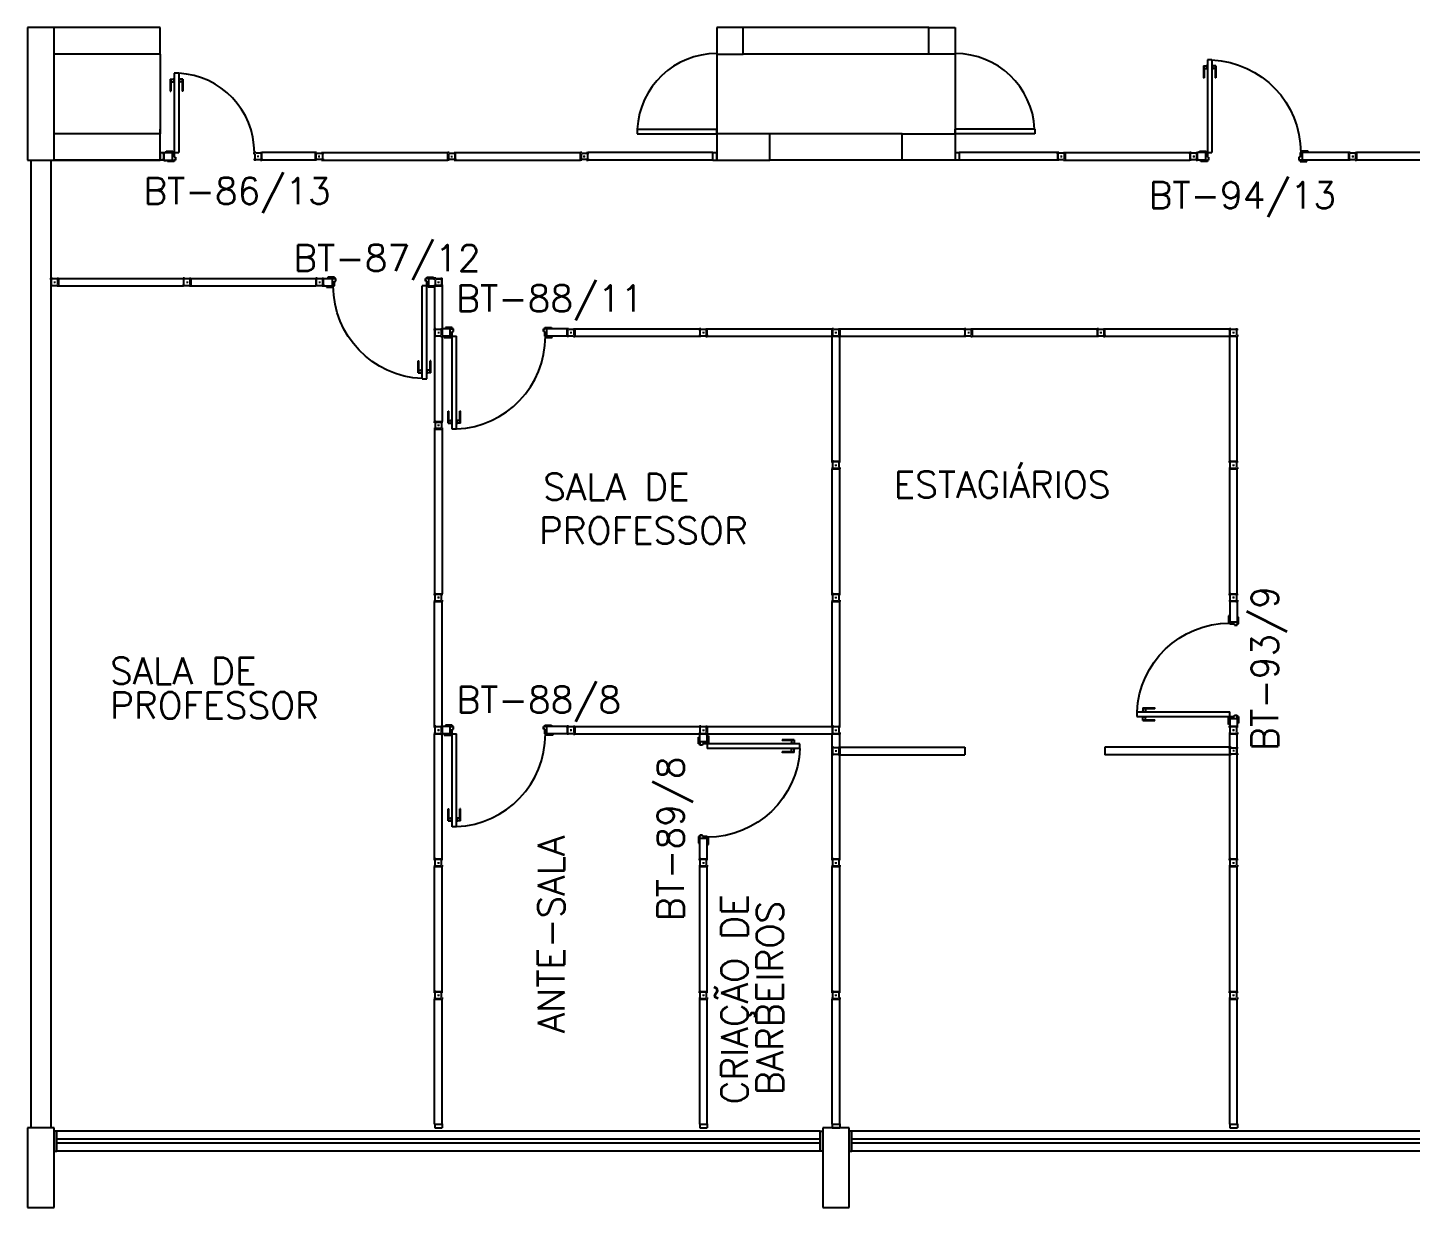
# Model space of a CAD drawing. Header units: millimetres. Extents: x 2069 to 2250, y 1124 to 1284.
# Drawn here: x 2156.21 to 2166.65, y 1190.99 to 1199.89 of the extents above; entities that cross this region are included whole.
import ezdxf

# ---------------------------------------------------------------- set-up
doc = ezdxf.new("R2010")
doc.units = ezdxf.units.MM
for name, color, linetype in [('ALV', 2, 'Continuous'), ('DIV', 2, 'Continuous'), ('DIV2', 2, 'Continuous'), ('ENDEREÇO', 2, 'Continuous'), ('JANELA', 1, 'Continuous'), ('MACANETA', 1, 'Continuous'), ('PILARES', 3, 'Continuous'), ('PORTA', 2, 'Continuous'), ('TEXTO', 2, 'Continuous')]:
    doc.layers.add(name, color=color, linetype=linetype)
doc.styles.add('UNB-100', font='simplex.shx', dxfattribs={"height": 0.2})

# ---------------------------------------------------------------- blocks, each defined once
blk = doc.blocks.new('DIV12')
for p, q in [((-0.0051, 0), (0.0051, 0)), ((0, -0.0051), (0, 0.0051)), ((0.0285, 0.0285), (1.1715, 0.0285)), ((0.0285, -0.0285), (0.0285, 0.0285)), ((1.1715, -0.0285), (1.1715, 0.0285)), ((1.1949, 0), (1.2051, 0)), ((1.2, -0.0051), (1.2, 0.0051)), ((0.0285, -0.0285), (1.1715, -0.0285))]:
    blk.add_line(p, q)
blk = doc.blocks.new('PL6')
for p, q in [((0, -0.1), (0, 0.1)), ((0, 0.1), (0.6, 0.1)), ((0.6, 0.1), (0.6, -0.1)), ((0.6, -0.1), (0, -0.1))]:
    blk.add_line(p, q)
blk = doc.blocks.new('DOOR-60')
at = {"layer": 'MACANETA', "color": 1}
for p, q in [((-0.08, -0.555), (-0.08, -0.465)), ((-0.08, -0.465), (-0.075, -0.465)), ((-0.075, -0.555), (-0.075, -0.465)), ((0.01, -0.555), (0.01, -0.465)), ((0.015, -0.465), (0.01, -0.465)), ((0.015, -0.555), (0.015, -0.465)), ((-0.08, -0.555), (-0.053, -0.555)), ((-0.075, -0.535), (-0.053, -0.535)), ((-0.053, -0.528), (-0.05, -0.528)), ((-0.053, -0.563), (-0.053, -0.528)), ((-0.053, -0.563), (-0.05, -0.563)), ((-0.012, -0.528), (-0.015, -0.528)), ((-0.012, -0.563), (-0.015, -0.563)), ((-0.012, -0.563), (-0.012, -0.528)), ((0.01, -0.535), (-0.012, -0.535)), ((0.015, -0.555), (-0.012, -0.555))]:
    blk.add_line(p, q, dxfattribs=at)
at = {"layer": 'PORTA'}
for p, q in [((-0.05, -0.6), (-0.05, 0)), ((-0.015, 0), (-0.05, 0)), ((-0.015, -0.6), (-0.015, 0)), ((-0.05, -0.6), (-0.015, -0.6))]:
    blk.add_line(p, q, dxfattribs=at)
at = {"layer": 'PORTA', "color": 1}
blk.add_arc((-0.02, 0), 0.6, 180, 267.134, dxfattribs=at)
blk = doc.blocks.new('IMTT')
for p, q in [((-0.005, 0), (0.005, 0)), ((0.029, 0.029), (0, 0.029)), ((0, -0.028), (0, 0.029)), ((0.029, -0.028), (0, -0.028))]:
    blk.add_line(p, q)
blk = doc.blocks.new('PL10')
for p, q in [((-0.1, 1), (0.1, 1)), ((-0.1, 0), (-0.1, 1)), ((0.1, 1), (0.1, 0)), ((0.1, 0), (-0.1, 0))]:
    blk.add_line(p, q)
blk = doc.blocks.new('DIV10')
for p, q in [((-0.0051, 0), (0.0051, 0)), ((0, -0.0051), (0, 0.0051)), ((0.0285, 0.0285), (0.9715, 0.0285)), ((0.0285, -0.0285), (0.0285, 0.0285)), ((0.9715, -0.0285), (0.9715, 0.0285)), ((0.9949, 0), (1.0051, 0)), ((1, -0.0051), (1, 0.0051)), ((0.0285, -0.0285), (0.9715, -0.0285))]:
    blk.add_line(p, q)
blk = doc.blocks.new('MTT')
for p, q in [((-0.029, 0.018), (-0.029, 0.029)), ((-0.019, 0.029), (-0.029, 0.029)), ((-0.024, 0.018), (-0.029, 0.018)), ((-0.024, 0.018), (-0.024, -0.019)), ((-0.019, 0.024), (-0.019, 0.029)), ((-0.019, 0.024), (0.018, 0.024)), ((-0.005, 0), (0.005, 0)), ((0, -0.005), (0, 0.005)), ((0.018, 0.024), (0.018, 0.029)), ((0.018, 0.029), (0.029, 0.029)), ((0.024, 0.018), (0.029, 0.018)), ((0.024, 0.018), (0.024, -0.019)), ((0.029, 0.018), (0.029, 0.029)), ((-0.029, -0.019), (-0.024, -0.019)), ((-0.029, -0.019), (-0.029, -0.029)), ((-0.019, -0.029), (-0.029, -0.029)), ((0.018, -0.024), (-0.019, -0.024)), ((-0.019, -0.024), (-0.019, -0.029)), ((0.018, -0.024), (0.018, -0.029)), ((0.018, -0.029), (0.029, -0.029)), ((0.029, -0.019), (0.024, -0.019)), ((0.029, -0.019), (0.029, -0.029))]:
    blk.add_line(p, q)
blk = doc.blocks.new('DIV13')
for p, q in [((-0.029, 1.272), (-0.029, 0.028)), ((-0.029, 1.272), (0.028, 1.272)), ((-0.005, 1.3), (0.005, 1.3)), ((0, 1.305), (0, 1.295)), ((0.028, 1.272), (0.028, 0.028)), ((-0.029, 0.028), (0.028, 0.028)), ((-0.005, 0), (0.005, 0)), ((0.005, 0), (-0.005, 0)), ((0.005, 0), (-0.005, 0)), ((0, 0.005), (0, -0.005)), ((0, 0.005), (0, -0.005)), ((0, 0.005), (0, -0.005))]:
    blk.add_line(p, q)
blk = doc.blocks.new('PL4')
for p, q in [((0, 0.4), (0.2, 0.4)), ((0, 0), (0, 0.4)), ((0.2, 0.4), (0.2, 0)), ((0.2, 0), (0, 0))]:
    blk.add_line(p, q)
blk = doc.blocks.new('PL')
for p, q in [((0.25, 0.25), (0.25, 0.45)), ((0.25, 0.45), (0.45, 0.45)), ((0.45, 0.45), (0.45, 0.25)), ((0.45, 0.25), (0.25, 0.25))]:
    blk.add_line(p, q)
blk = doc.blocks.new('DOOR70')
at = {"layer": 'MACANETA', "color": 1}
for p, q in [((-0.015, -0.565), (-0.01, -0.565)), ((-0.015, -0.655), (-0.015, -0.565)), ((-0.01, -0.655), (-0.01, -0.565)), ((0.08, -0.565), (0.075, -0.565)), ((0.075, -0.655), (0.075, -0.565)), ((0.08, -0.655), (0.08, -0.565)), ((-0.015, -0.655), (0.012, -0.655)), ((-0.01, -0.635), (0.012, -0.635)), ((0.012, -0.663), (0.012, -0.628)), ((0.012, -0.628), (0.015, -0.628)), ((0.012, -0.663), (0.015, -0.663)), ((0.053, -0.628), (0.05, -0.628)), ((0.053, -0.663), (0.05, -0.663)), ((0.053, -0.663), (0.053, -0.628)), ((0.075, -0.635), (0.053, -0.635)), ((0.08, -0.655), (0.053, -0.655))]:
    blk.add_line(p, q, dxfattribs=at)
at = {"layer": 'PORTA'}
for p, q in [((0.015, -0.7), (0.015, 0)), ((0.015, 0), (0.05, 0)), ((0.05, -0.7), (0.05, 0)), ((0.05, -0.7), (0.015, -0.7))]:
    blk.add_line(p, q, dxfattribs=at)
at = {"layer": 'PORTA', "color": 1}
blk.add_arc((0.02, 0), 0.7, 272.4563, 0, dxfattribs=at)

msp = doc.modelspace()

# ---------------------------------------------------------------- linework, layer by layer
at = {"layer": 'ALV'}
for p, q in [((2157.21361, 1199.89039), (2156.41361, 1199.89039)), ((2157.21361, 1199.69039), (2157.21361, 1199.89039)), ((2163.01325, 1199.89039), (2161.61325, 1199.89039)), ((2157.21361, 1199.69039), (2156.41361, 1199.69039)), ((2163.01325, 1199.69039), (2161.61325, 1199.69039)), ((2157.21361, 1199.09039), (2156.41361, 1199.09039)), ((2157.21361, 1198.89039), (2157.21361, 1199.09039)), ((2162.81325, 1199.09039), (2161.81325, 1199.09039)), ((2156.23825, 1198.89039), (2156.23825, 1191.59039)), ((2156.38825, 1198.89039), (2156.38825, 1191.59039)), ((2156.38825, 1198.89039), (2157.21361, 1198.89039)), ((2157.21361, 1198.89039), (2156.41361, 1198.89039)), ((2162.81325, 1198.89039), (2161.81325, 1198.89039)), ((2156.41325, 1191.56539), (2156.41325, 1191.41539)), ((2162.21325, 1191.41539), (2162.21325, 1191.56539)), ((2162.41325, 1191.56539), (2162.41325, 1191.41539))]:
    msp.add_line(p, q, dxfattribs=at)
at = {"layer": 'DIV2'}
for p, q in [((2157.23711, 1198.93739), (2157.23711, 1198.93539)), ((2157.23711, 1198.93739), (2157.24211, 1198.93739)), ((2157.23711, 1198.93539), (2157.24211, 1198.93539)), ((2157.24211, 1198.93739), (2157.24211, 1198.94939)), ((2157.24211, 1198.94939), (2157.25649, 1198.94939)), ((2157.24211, 1198.90239), (2157.24211, 1198.93539)), ((2157.24411, 1198.94739), (2157.30411, 1198.94739)), ((2157.24411, 1198.89039), (2157.24411, 1198.94739)), ((2157.25649, 1198.94939), (2157.25649, 1198.94739)), ((2157.25911, 1198.95739), (2157.30911, 1198.95739)), ((2157.25911, 1198.94739), (2157.25911, 1198.95739)), ((2157.30411, 1198.94739), (2157.30911, 1198.94739)), ((2157.30411, 1198.94739), (2157.30411, 1198.89039)), ((2157.30911, 1198.95739), (2157.30911, 1198.94739)), ((2157.30911, 1198.94739), (2157.31911, 1198.94739)), ((2157.31911, 1198.94739), (2157.31911, 1198.91239)), ((2158.38475, 1198.94739), (2157.98111, 1198.94739)), ((2157.98111, 1198.89039), (2157.98111, 1198.94739)), ((2158.38475, 1198.89039), (2158.38475, 1198.94739)), ((2163.24175, 1198.94739), (2163.24175, 1198.89039)), ((2163.98475, 1198.94739), (2163.24175, 1198.94739)), ((2163.24175, 1198.94739), (2163.24175, 1198.89039)), ((2163.98475, 1198.94739), (2163.24175, 1198.94739)), ((2163.98475, 1198.94739), (2163.98475, 1198.89039)), ((2163.98475, 1198.94739), (2163.98475, 1198.89039)), ((2165.10075, 1198.94739), (2165.04175, 1198.94739)), ((2165.04175, 1198.89039), (2165.04175, 1198.94739)), ((2165.05575, 1198.94739), (2165.05575, 1198.95739)), ((2165.05575, 1198.95739), (2165.10575, 1198.95739)), ((2165.10075, 1198.94739), (2165.10075, 1198.89039)), ((2165.10075, 1198.94739), (2165.10575, 1198.94739)), ((2165.10575, 1198.95739), (2165.10575, 1198.94739)), ((2165.10575, 1198.94739), (2165.11575, 1198.94739)), ((2165.11575, 1198.94739), (2165.11575, 1198.91239)), ((2165.82575, 1198.94739), (2165.81575, 1198.94739)), ((2165.81575, 1198.94739), (2165.81575, 1198.91239)), ((2165.87575, 1198.95739), (2165.82575, 1198.95739)), ((2165.82575, 1198.95739), (2165.82575, 1198.94739)), ((2165.83075, 1198.94739), (2165.82575, 1198.94739)), ((2166.18475, 1198.94739), (2165.83075, 1198.94739)), ((2165.83075, 1198.94739), (2165.83075, 1198.89039)), ((2165.87575, 1198.94739), (2165.87575, 1198.95739)), ((2166.18475, 1198.89039), (2166.18475, 1198.94739)), ((2157.20851, 1198.91889), (2157.21871, 1198.91889)), ((2157.21361, 1198.91379), (2157.21361, 1198.92399)), ((2157.23711, 1198.90239), (2157.23711, 1198.90039)), ((2157.23711, 1198.90239), (2157.24211, 1198.90239)), ((2157.23711, 1198.90039), (2157.24211, 1198.90039)), ((2157.24211, 1198.88839), (2157.24211, 1198.90039)), ((2157.24211, 1198.88839), (2157.25649, 1198.88839)), ((2157.24411, 1198.89039), (2157.30411, 1198.89039)), ((2157.25649, 1198.89039), (2157.25649, 1198.88839)), ((2157.26911, 1198.88039), (2157.26911, 1198.89039)), ((2157.31911, 1198.88039), (2157.26911, 1198.88039)), ((2157.30411, 1198.89039), (2157.31911, 1198.89039)), ((2157.31911, 1198.91239), (2157.32911, 1198.91239)), ((2157.31911, 1198.89039), (2157.31911, 1198.88039)), ((2157.32911, 1198.89039), (2157.31911, 1198.89039)), ((2157.32911, 1198.91239), (2157.32911, 1198.89039)), ((2157.95771, 1198.91889), (2157.94751, 1198.91889)), ((2157.95261, 1198.91379), (2157.95261, 1198.92399)), ((2158.38475, 1198.89039), (2157.98111, 1198.89039)), ((2158.41835, 1198.91889), (2158.40815, 1198.91889)), ((2158.41835, 1198.91889), (2158.40815, 1198.91889)), ((2158.41325, 1198.91379), (2158.41325, 1198.92399)), ((2158.41325, 1198.91379), (2158.41325, 1198.92399)), ((2159.28475, 1198.89039), (2159.34175, 1198.89039)), ((2160.41835, 1198.91889), (2160.40815, 1198.91889)), ((2160.41325, 1198.92399), (2160.41325, 1198.91379)), ((2163.21835, 1198.91889), (2163.20815, 1198.91889)), ((2163.21835, 1198.91889), (2163.20815, 1198.91889)), ((2163.20815, 1198.91889), (2163.21835, 1198.91889)), ((2163.21325, 1198.92399), (2163.21325, 1198.91379)), ((2163.21325, 1198.92399), (2163.21325, 1198.91379)), ((2163.21325, 1198.92399), (2163.21325, 1198.91379)), ((2163.98475, 1198.89039), (2163.24175, 1198.89039)), ((2163.98475, 1198.89039), (2163.24175, 1198.89039)), ((2164.01835, 1198.91889), (2164.00815, 1198.91889)), ((2164.01835, 1198.91889), (2164.00815, 1198.91889)), ((2164.00815, 1198.91889), (2164.01835, 1198.91889)), ((2164.01325, 1198.92399), (2164.01325, 1198.91379)), ((2164.01325, 1198.92399), (2164.01325, 1198.91379)), ((2165.01835, 1198.91889), (2165.00815, 1198.91889)), ((2165.01325, 1198.91379), (2165.01325, 1198.92399)), ((2165.10075, 1198.89039), (2165.04175, 1198.89039)), ((2165.06575, 1198.88039), (2165.06575, 1198.89039)), ((2165.11575, 1198.88039), (2165.06575, 1198.88039)), ((2165.10075, 1198.89039), (2165.11575, 1198.89039)), ((2165.11575, 1198.91239), (2165.12575, 1198.91239)), ((2165.12575, 1198.89039), (2165.11575, 1198.89039)), ((2165.11575, 1198.89039), (2165.11575, 1198.88039)), ((2165.12575, 1198.91239), (2165.12575, 1198.89039)), ((2165.81575, 1198.91239), (2165.80575, 1198.91239)), ((2165.80575, 1198.91239), (2165.80575, 1198.89039)), ((2165.80575, 1198.89039), (2165.81575, 1198.89039)), ((2165.81575, 1198.89039), (2165.81575, 1198.88039)), ((2165.83075, 1198.89039), (2165.81575, 1198.89039)), ((2165.81575, 1198.88039), (2165.86575, 1198.88039)), ((2166.18475, 1198.89039), (2165.83075, 1198.89039)), ((2165.86575, 1198.88039), (2165.86575, 1198.89039)), ((2166.21835, 1198.91889), (2166.20815, 1198.91889)), ((2166.21325, 1198.91379), (2166.21325, 1198.92399)), ((2158.44525, 1197.99889), (2158.51475, 1197.99889)), ((2158.44525, 1197.94189), (2158.44525, 1197.99889)), ((2158.47975, 1198.00889), (2158.47975, 1197.99889)), ((2158.52975, 1198.00889), (2158.47975, 1198.00889)), ((2158.51475, 1197.99889), (2158.52975, 1197.99889)), ((2158.51475, 1197.94189), (2158.51475, 1197.99889)), ((2158.52975, 1197.99889), (2158.52975, 1198.00889)), ((2158.53975, 1197.99889), (2158.52975, 1197.99889)), ((2158.53975, 1197.97689), (2158.53975, 1197.99889)), ((2159.21475, 1197.99889), (2159.22475, 1197.99889)), ((2159.21475, 1197.97689), (2159.21475, 1197.99889)), ((2159.22475, 1198.00889), (2159.27475, 1198.00889)), ((2159.22475, 1197.99889), (2159.22475, 1198.00889)), ((2159.23975, 1197.99889), (2159.22475, 1197.99889)), ((2159.23975, 1197.99889), (2159.28475, 1197.99889)), ((2159.23975, 1197.94189), (2159.23975, 1197.99889)), ((2159.27475, 1198.00889), (2159.27475, 1197.99889)), ((2159.29475, 1197.99889), (2159.33175, 1197.99889)), ((2159.34175, 1197.94189), (2159.34175, 1197.99889)), ((2158.44525, 1197.94189), (2158.51475, 1197.94189)), ((2158.46975, 1197.94189), (2158.46975, 1197.93189)), ((2158.46975, 1197.93189), (2158.51975, 1197.93189)), ((2158.51475, 1197.94189), (2158.51975, 1197.94189)), ((2158.51975, 1197.94189), (2158.52975, 1197.94189)), ((2158.51975, 1197.93189), (2158.51975, 1197.94189)), ((2158.52975, 1197.97689), (2158.53975, 1197.97689)), ((2158.52975, 1197.94189), (2158.52975, 1197.97689)), ((2159.22475, 1197.97689), (2159.21475, 1197.97689)), ((2159.22475, 1197.94189), (2159.22475, 1197.97689)), ((2159.23475, 1197.94189), (2159.22475, 1197.94189)), ((2159.23975, 1197.94189), (2159.23475, 1197.94189)), ((2159.23475, 1197.93189), (2159.23475, 1197.94189)), ((2159.28475, 1197.93189), (2159.23475, 1197.93189)), ((2159.23975, 1197.94189), (2159.28475, 1197.94189)), ((2159.28475, 1197.94189), (2159.34175, 1197.94189)), ((2159.28475, 1197.94189), (2159.28475, 1196.91889)), ((2159.28475, 1197.94189), (2159.34175, 1197.94189)), ((2159.28475, 1197.94189), (2159.28475, 1196.91889)), ((2159.28475, 1197.94189), (2159.28475, 1197.93189)), ((2159.30815, 1197.97039), (2159.31835, 1197.97039)), ((2159.30815, 1197.97039), (2159.31835, 1197.97039)), ((2159.30815, 1197.97039), (2159.31835, 1197.97039)), ((2159.31325, 1197.97549), (2159.31325, 1197.96529)), ((2159.31325, 1197.97549), (2159.31325, 1197.96529)), ((2159.31325, 1197.96529), (2159.31325, 1197.97549)), ((2159.34175, 1197.94189), (2159.34175, 1196.91889)), ((2159.34175, 1197.94189), (2159.34175, 1196.91889)), ((2159.40075, 1197.61889), (2159.34175, 1197.61889)), ((2159.36575, 1197.62889), (2159.36575, 1197.61889)), ((2159.41575, 1197.62889), (2159.36575, 1197.62889)), ((2159.40075, 1197.61889), (2159.41575, 1197.61889)), ((2159.40075, 1197.56189), (2159.40075, 1197.61889)), ((2159.41575, 1197.61889), (2159.41575, 1197.62889)), ((2159.42575, 1197.61889), (2159.41575, 1197.61889)), ((2159.41575, 1197.59689), (2159.42575, 1197.59689)), ((2159.41575, 1197.56189), (2159.41575, 1197.59689)), ((2159.42575, 1197.59689), (2159.42575, 1197.61889)), ((2160.10575, 1197.61889), (2160.11575, 1197.61889)), ((2160.10575, 1197.59689), (2160.10575, 1197.61889)), ((2160.11575, 1197.59689), (2160.10575, 1197.59689)), ((2160.11575, 1197.62889), (2160.16575, 1197.62889)), ((2160.11575, 1197.61889), (2160.11575, 1197.62889)), ((2160.13075, 1197.61889), (2160.11575, 1197.61889)), ((2160.11575, 1197.56189), (2160.11575, 1197.59689)), ((2160.28475, 1197.61889), (2160.13075, 1197.61889)), ((2160.13075, 1197.56189), (2160.13075, 1197.61889)), ((2160.16575, 1197.62889), (2160.16575, 1197.61889)), ((2160.28475, 1197.57189), (2160.28475, 1197.60889)), ((2159.40075, 1197.56189), (2159.34175, 1197.56189)), ((2159.40075, 1197.56189), (2159.34175, 1197.56189)), ((2159.35575, 1197.56189), (2159.35575, 1197.55189)), ((2159.35575, 1197.55189), (2159.40575, 1197.55189)), ((2159.40075, 1197.56189), (2159.41575, 1197.56189)), ((2159.40075, 1197.56189), (2159.40575, 1197.56189)), ((2159.40575, 1197.56189), (2159.41575, 1197.56189)), ((2159.40575, 1197.55189), (2159.40575, 1197.56189)), ((2160.12076, 1197.56189), (2160.11575, 1197.56189)), ((2160.12076, 1197.56189), (2160.12076, 1197.55189)), ((2160.12076, 1197.55189), (2160.17076, 1197.55189)), ((2160.28475, 1197.56189), (2160.13075, 1197.56189)), ((2160.28475, 1197.56189), (2160.13075, 1197.56189)), ((2160.16576, 1197.56189), (2160.17076, 1197.56189)), ((2160.17076, 1197.55189), (2160.17076, 1197.56189)), ((2159.28475, 1196.91889), (2159.34175, 1196.91889)), ((2159.28475, 1196.91889), (2159.34175, 1196.91889)), ((2159.30815, 1196.89039), (2159.31835, 1196.89039)), ((2159.30815, 1196.89039), (2159.31835, 1196.89039)), ((2159.31325, 1196.89549), (2159.31325, 1196.88529)), ((2159.31325, 1196.89549), (2159.31325, 1196.88529)), ((2159.30815, 1195.59039), (2159.31835, 1195.59039)), ((2159.31325, 1195.59549), (2159.31325, 1195.58529)), ((2165.31835, 1195.59039), (2165.30815, 1195.59039)), ((2165.31325, 1195.59549), (2165.31325, 1195.58529)), ((2165.34175, 1195.56189), (2165.28475, 1195.56189)), ((2165.28475, 1195.56189), (2165.28475, 1195.40789)), ((2165.34175, 1195.56189), (2165.34175, 1195.40789)), ((2165.27475, 1195.45289), (2165.27475, 1195.40289)), ((2165.28475, 1195.45289), (2165.27475, 1195.45289)), ((2165.27475, 1195.40289), (2165.28475, 1195.40289)), ((2165.28475, 1195.40789), (2165.28475, 1195.40289)), ((2165.28475, 1195.40789), (2165.34175, 1195.40789)), ((2165.28475, 1195.40289), (2165.28475, 1195.39289)), ((2165.28475, 1195.39289), (2165.31975, 1195.39289)), ((2165.31975, 1195.39289), (2165.31975, 1195.38289)), ((2165.31975, 1195.38289), (2165.34175, 1195.38289)), ((2165.35175, 1195.44289), (2165.34175, 1195.44289)), ((2165.34175, 1195.40789), (2165.34175, 1195.39289)), ((2165.34175, 1195.39289), (2165.35175, 1195.39289)), ((2165.34175, 1195.38289), (2165.34175, 1195.39289)), ((2165.35175, 1195.39289), (2165.35175, 1195.44289)), ((2165.27475, 1194.68289), (2165.28475, 1194.68289)), ((2165.27475, 1194.63289), (2165.27475, 1194.68289)), ((2165.28475, 1194.69289), (2165.31975, 1194.69289)), ((2165.28475, 1194.68289), (2165.28475, 1194.69289)), ((2165.28475, 1194.67789), (2165.28475, 1194.68289)), ((2165.28475, 1194.67789), (2165.28475, 1194.61889)), ((2165.28475, 1194.67789), (2165.34175, 1194.67789)), ((2165.31975, 1194.70289), (2165.34175, 1194.70289)), ((2165.31975, 1194.69289), (2165.31975, 1194.70289)), ((2165.34175, 1194.70289), (2165.34175, 1194.69289)), ((2165.34175, 1194.67789), (2165.34175, 1194.69289)), ((2165.34175, 1194.69289), (2165.35175, 1194.69289)), ((2165.34175, 1194.67789), (2165.34175, 1194.61889)), ((2165.35175, 1194.69289), (2165.35175, 1194.64289)), ((2159.31835, 1194.59039), (2159.30815, 1194.59039)), ((2159.31325, 1194.59549), (2159.31325, 1194.58529)), ((2159.34175, 1194.61889), (2159.34175, 1194.56189)), ((2159.40075, 1194.61889), (2159.34175, 1194.61889)), ((2159.40075, 1194.56189), (2159.34175, 1194.56189)), ((2159.35575, 1194.56189), (2159.35575, 1194.55189)), ((2159.35575, 1194.55189), (2159.40575, 1194.55189)), ((2159.36575, 1194.62889), (2159.36575, 1194.61889)), ((2159.41575, 1194.62889), (2159.36575, 1194.62889)), ((2159.40075, 1194.61889), (2159.41575, 1194.61889)), ((2159.40075, 1194.56189), (2159.40075, 1194.61889)), ((2159.40075, 1194.56189), (2159.40575, 1194.56189)), ((2159.40575, 1194.56189), (2159.41575, 1194.56189)), ((2159.40575, 1194.55189), (2159.40575, 1194.56189)), ((2159.41575, 1194.61889), (2159.41575, 1194.62889)), ((2159.42575, 1194.61889), (2159.41575, 1194.61889)), ((2159.41575, 1194.59689), (2159.42575, 1194.59689)), ((2159.41575, 1194.56189), (2159.41575, 1194.59689)), ((2159.42575, 1194.59689), (2159.42575, 1194.61889)), ((2160.10575, 1194.61889), (2160.11575, 1194.61889)), ((2160.10575, 1194.59689), (2160.10575, 1194.61889)), ((2160.11575, 1194.59689), (2160.10575, 1194.59689)), ((2160.11575, 1194.62889), (2160.16575, 1194.62889)), ((2160.11575, 1194.61889), (2160.11575, 1194.62889)), ((2160.13075, 1194.61889), (2160.11575, 1194.61889)), ((2160.11575, 1194.56189), (2160.11575, 1194.59689)), ((2160.12575, 1194.56189), (2160.11575, 1194.56189)), ((2160.13075, 1194.56189), (2160.12575, 1194.56189)), ((2160.12575, 1194.55189), (2160.12575, 1194.56189)), ((2160.17575, 1194.55189), (2160.12575, 1194.55189)), ((2160.28475, 1194.61889), (2160.13075, 1194.61889)), ((2160.13075, 1194.56189), (2160.13075, 1194.61889)), ((2160.28475, 1194.56189), (2160.13075, 1194.56189)), ((2160.16575, 1194.62889), (2160.16575, 1194.61889)), ((2160.17575, 1194.56189), (2160.17575, 1194.55189)), ((2160.28475, 1194.61889), (2160.28475, 1194.56189)), ((2160.31835, 1194.59039), (2160.30815, 1194.59039)), ((2160.31325, 1194.59549), (2160.31325, 1194.58529)), ((2161.28475, 1194.50289), (2161.28475, 1194.56189)), ((2161.28475, 1194.56189), (2161.34175, 1194.56189)), ((2161.30815, 1194.59039), (2161.31835, 1194.59039)), ((2161.31325, 1194.58529), (2161.31325, 1194.59549)), ((2161.34175, 1194.50289), (2161.34175, 1194.56189)), ((2161.34175, 1194.54789), (2161.35175, 1194.54789)), ((2161.35175, 1194.54789), (2161.35175, 1194.49789)), ((2165.28475, 1194.63289), (2165.27475, 1194.63289)), ((2165.34175, 1194.61889), (2165.28475, 1194.61889)), ((2165.31835, 1194.59039), (2165.30815, 1194.59039)), ((2165.31325, 1194.59549), (2165.31325, 1194.58529)), ((2165.35175, 1194.64289), (2165.34175, 1194.64289)), ((2161.27475, 1194.53789), (2161.28475, 1194.53789)), ((2161.27475, 1194.48789), (2161.27475, 1194.53789)), ((2161.28475, 1194.48789), (2161.27475, 1194.48789)), ((2161.28475, 1194.50289), (2161.28475, 1194.48789)), ((2161.34175, 1194.50289), (2161.28475, 1194.50289)), ((2161.28475, 1194.47789), (2161.28475, 1194.48789)), ((2161.30675, 1194.47789), (2161.28475, 1194.47789)), ((2161.30675, 1194.48789), (2161.30675, 1194.47789)), ((2161.34175, 1194.48789), (2161.30675, 1194.48789)), ((2161.34175, 1194.50289), (2161.34175, 1194.49789)), ((2161.34175, 1194.49789), (2161.34175, 1194.48789)), ((2161.35175, 1194.49789), (2161.34175, 1194.49789)), ((2162.34175, 1194.46189), (2162.34175, 1194.40489)), ((2162.34175, 1194.46189), (2163.28475, 1194.46189)), ((2163.28475, 1194.46189), (2163.28475, 1194.40489)), ((2165.28475, 1194.46189), (2164.34175, 1194.46189)), ((2164.34175, 1194.46189), (2164.34175, 1194.40489)), ((2165.28475, 1194.46189), (2165.28475, 1194.40489)), ((2162.30815, 1194.43339), (2162.31835, 1194.43339)), ((2162.31325, 1194.43849), (2162.31325, 1194.42829)), ((2162.34175, 1194.40489), (2163.28475, 1194.40489)), ((2165.28475, 1194.40489), (2164.34175, 1194.40489)), ((2165.31835, 1194.43339), (2165.30815, 1194.43339)), ((2165.31325, 1194.43849), (2165.31325, 1194.42829)), ((2161.27475, 1193.78789), (2161.27475, 1193.73789)), ((2161.28475, 1193.78789), (2161.27475, 1193.78789)), ((2161.27475, 1193.73789), (2161.28475, 1193.73789)), ((2161.28475, 1193.79789), (2161.28475, 1193.78789)), ((2161.30675, 1193.79789), (2161.28475, 1193.79789)), ((2161.28475, 1193.77289), (2161.28475, 1193.78789)), ((2161.28475, 1193.61889), (2161.28475, 1193.77289)), ((2161.34175, 1193.77289), (2161.28475, 1193.77289)), ((2161.30675, 1193.78789), (2161.30675, 1193.79789)), ((2161.34175, 1193.78789), (2161.30675, 1193.78789)), ((2161.34175, 1193.77789), (2161.34175, 1193.78789)), ((2161.34175, 1193.77289), (2161.34175, 1193.77789)), ((2161.35175, 1193.77789), (2161.34175, 1193.77789)), ((2161.34175, 1193.61889), (2161.34175, 1193.77289)), ((2161.34175, 1193.72789), (2161.35175, 1193.72789)), ((2161.35175, 1193.72789), (2161.35175, 1193.77789)), ((2161.28475, 1193.61889), (2161.34175, 1193.61889)), ((2161.30815, 1193.59039), (2161.31835, 1193.59039)), ((2161.31325, 1193.58529), (2161.31325, 1193.59549))]:
    msp.add_line(p, q, dxfattribs=at)
at = {"layer": 'JANELA', "color": 3}
for p, q in [((2156.43325, 1191.56539), (2156.41325, 1191.56539)), ((2156.43325, 1191.41539), (2156.43325, 1191.56539)), ((2162.19325, 1191.56539), (2162.21325, 1191.56539)), ((2162.19325, 1191.41539), (2162.19325, 1191.56539)), ((2162.43325, 1191.56539), (2162.41325, 1191.56539)), ((2162.43325, 1191.41539), (2162.43325, 1191.56539)), ((2156.41325, 1191.41539), (2156.43325, 1191.41539)), ((2162.21325, 1191.41539), (2162.19325, 1191.41539)), ((2162.41325, 1191.41539), (2162.43325, 1191.41539))]:
    msp.add_line(p, q, dxfattribs=at)
at = {"layer": 'JANELA'}
for p, q in [((2162.19325, 1191.56539), (2156.43325, 1191.56539)), ((2168.19325, 1191.56539), (2162.43325, 1191.56539)), ((2162.19325, 1191.50539), (2156.43325, 1191.50539)), ((2162.19325, 1191.47539), (2156.43325, 1191.47539)), ((2162.19325, 1191.41539), (2156.43325, 1191.41539)), ((2168.19325, 1191.50539), (2162.43325, 1191.50539)), ((2168.19325, 1191.47539), (2162.43325, 1191.47539)), ((2168.19325, 1191.41539), (2162.43325, 1191.41539))]:
    msp.add_line(p, q, dxfattribs=at)
at = {"layer": 'PORTA', "color": 2}
for p, q in [((2157.21325, 1199.69039), (2157.21325, 1199.09039)), ((2157.21361, 1199.69039), (2157.21361, 1199.09039)), ((2161.41325, 1199.69039), (2161.41325, 1199.09039)), ((2163.21325, 1199.69039), (2163.21325, 1199.09039)), ((2163.21325, 1199.69039), (2163.21325, 1199.09039))]:
    msp.add_line(p, q, dxfattribs=at)
at = {"layer": 'PORTA'}
for p, q in [((2157.21325, 1199.09039), (2157.21325, 1199.12539)), ((2157.21325, 1199.09039), (2157.21325, 1199.12539)), ((2157.21361, 1199.09039), (2157.21361, 1199.12539)), ((2160.81325, 1199.12539), (2160.81325, 1199.09039)), ((2160.81325, 1199.12539), (2160.81325, 1199.09039)), ((2160.81325, 1199.12539), (2160.81325, 1199.09039)), ((2160.81325, 1199.12539), (2161.41325, 1199.12539)), ((2160.81325, 1199.09039), (2161.41325, 1199.09039)), ((2161.41325, 1199.09039), (2161.41325, 1199.12539)), ((2161.41325, 1199.09039), (2161.41325, 1199.12539)), ((2161.41325, 1199.09039), (2161.41325, 1199.12539)), ((2163.21325, 1199.09039), (2163.21325, 1199.12539)), ((2163.21325, 1199.09039), (2163.21325, 1199.12539)), ((2163.81326, 1199.12539), (2163.21325, 1199.12539)), ((2163.81326, 1199.12539), (2163.21325, 1199.12539)), ((2163.21325, 1199.09039), (2163.21325, 1199.12539)), ((2163.81326, 1199.09039), (2163.21325, 1199.09039)), ((2163.81326, 1199.09039), (2163.21325, 1199.09039)), ((2163.81326, 1199.12539), (2163.81326, 1199.09039)), ((2163.81326, 1199.12539), (2163.81326, 1199.09039)), ((2163.81326, 1199.12539), (2163.81326, 1199.09039))]:
    msp.add_line(p, q, dxfattribs=at)
at = {"layer": 'PORTA', "color": 1}
for centre, start, end in [((2161.41325, 1199.09539), 90, 177.134009), ((2163.21325, 1199.09539), 2.865991, 90), ((2163.21325, 1199.09539), 2.865991, 90)]:
    msp.add_arc(centre, 0.60001, start, end, dxfattribs=at)

# ---------------------------------------------------------------- block references
at = {"layer": 'DIV', "xscale": -1}
for p, rotation in [((2165.10075, 1198.94739), 179.9999999948553), ((2159.23975, 1197.94189), 359.9999999948553), ((2165.28475, 1194.67789), 269.9999999948553), ((2161.34175, 1194.50289), 89.99999999485532)]:
    msp.add_blockref('DOOR70', p, dxfattribs=dict(at, rotation=rotation))
at = {"layer": 'DIV', "rotation": 180}
msp.add_blockref('DOOR-60', (2157.30411, 1198.94739), dxfattribs=at)
at = {"layer": 'DIV'}
for p in [(2159.40075, 1197.56189), (2159.40075, 1194.56189)]:
    msp.add_blockref('DOOR70', p, dxfattribs=at)
at = {"layer": 'DIV2', "xscale": -1}
for name, p, rotation in [('IMTT', (2157.21361, 1198.91889), 180), ('IMTT', (2163.21325, 1198.91889), 180), ('MTT', (2164.01325, 1198.91889), 180), ('DIV10', (2164.01325, 1198.91889), 180), ('MTT', (2165.01325, 1198.91889), 180), ('MTT', (2166.21325, 1198.91889), 180), ('MTT', (2156.41675, 1197.97039), 180), ('DIV10', (2156.41675, 1197.97039), 180), ('MTT', (2157.41675, 1197.97039), 180), ('DIV10', (2157.41675, 1197.97039), 180), ('MTT', (2158.41675, 1197.97039), 180), ('MTT', (2159.31325, 1197.59039), 180), ('MTT', (2160.31325, 1197.59039), 180), ('DIV10', (2160.31325, 1197.59039), 180), ('MTT', (2161.31325, 1197.59039), 180), ('MTT', (2162.31325, 1197.59039), 180), ('DIV10', (2162.31325, 1196.59039), 270), ('DIV10', (2162.31325, 1197.59039), 180), ('MTT', (2163.31325, 1197.59039), 180), ('DIV10', (2163.31325, 1197.59039), 180), ('MTT', (2164.31325, 1197.59039), 180), ('MTT', (2165.31325, 1197.59039), 180), ('DIV10', (2165.31325, 1196.59039), 270), ('MTT', (2162.31325, 1196.59039), 180), ('DIV10', (2162.31325, 1195.59039), 270), ('MTT', (2165.31325, 1196.59039), 180), ('DIV10', (2165.31325, 1195.59039), 270), ('MTT', (2159.31325, 1195.59039), 180), ('DIV10', (2159.31325, 1194.59039), 270), ('MTT', (2162.31325, 1195.59039), 180), ('DIV10', (2162.31325, 1194.59039), 270), ('MTT', (2165.31325, 1195.59039), 180), ('MTT', (2159.31325, 1194.59039), 180), ('DIV10', (2159.31325, 1193.59039), 270), ('MTT', (2160.31325, 1194.59039), 180), ('DIV10', (2160.31325, 1194.59039), 180), ('MTT', (2161.31325, 1194.59039), 180), ('DIV10', (2161.31325, 1194.59039), 180), ('MTT', (2162.31325, 1194.59039), 180), ('DIV10', (2162.31325, 1193.59039), 270), ('MTT', (2165.31325, 1194.59039), 180), ('DIV10', (2165.31325, 1193.59039), 270), ('MTT', (2162.31325, 1194.43339), 180), ('MTT', (2162.31325, 1194.43339), 180), ('MTT', (2159.31325, 1193.59039), 180), ('MTT', (2161.31325, 1193.59039), 180), ('MTT', (2162.31325, 1193.59039), 180), ('MTT', (2165.31325, 1193.59039), 180), ('DIV10', (2159.31325, 1192.59039), 270), ('DIV10', (2161.31325, 1192.59039), 270), ('DIV10', (2162.31325, 1192.59039), 270), ('DIV10', (2165.31325, 1192.59039), 270), ('MTT', (2159.31325, 1192.59039), 180), ('DIV10', (2159.31325, 1191.59039), 270), ('MTT', (2161.31325, 1192.59039), 180), ('DIV10', (2161.31325, 1191.59039), 270), ('MTT', (2162.31325, 1192.59039), 180), ('DIV10', (2162.31325, 1191.59039), 270), ('MTT', (2165.31325, 1192.59039), 180), ('DIV10', (2165.31325, 1191.59039), 270), ('IMTT', (2159.31325, 1191.59039), 270), ('IMTT', (2161.31325, 1191.59039), 270), ('IMTT', (2162.31325, 1191.59039), 270), ('IMTT', (2165.31325, 1191.59039), 270)]:
    msp.add_blockref(name, p, dxfattribs=dict(at, rotation=rotation))
for name, p in [('MTT', (2157.95261, 1198.91889)), ('DIV10', (2161.41325, 1198.91889)), ('IMTT', (2161.41325, 1198.91889))]:
    msp.add_blockref(name, p, dxfattribs=at)
at = {"layer": 'DIV2'}
for name, p in [('MTT', (2158.41325, 1198.91889)), ('DIV10', (2158.41325, 1198.91889)), ('MTT', (2159.41325, 1198.91889)), ('DIV10', (2159.41325, 1198.91889)), ('MTT', (2160.41325, 1198.91889)), ('MTT', (2159.31325, 1197.97039)), ('MTT', (2159.31325, 1197.97039)), ('DIV10', (2161.31325, 1197.59039)), ('DIV10', (2164.31325, 1197.59039)), ('MTT', (2159.31325, 1196.89039)), ('MTT', (2159.31325, 1196.89039)), ('DIV13', (2159.31325, 1195.59033)), ('DIV13', (2159.31325, 1195.59033))]:
    msp.add_blockref(name, p, dxfattribs=at)
at = {"layer": 'DIV2', "rotation": 180}
for name, p in [('DIV12', (2167.41325, 1198.91889)), ('MTT', (2165.31325, 1194.43339)), ('MTT', (2165.31325, 1194.43339))]:
    msp.add_blockref(name, p, dxfattribs=at)
at = {"layer": 'PILARES', "xscale": -1}
for name, p, rotation in [('PL10', (2156.31325, 1199.89039), 180), ('PL', (2161.16325, 1200.14039), 180), ('PL4', (2161.41325, 1198.89039), 270), ('PL6', (2156.31325, 1191.59039), 90), ('PL6', (2162.31325, 1191.59039), 90)]:
    msp.add_blockref(name, p, dxfattribs=dict(at, rotation=rotation))
at = {"layer": 'PILARES'}
for name, p, rotation in [('PL', (2163.46325, 1200.14039), 180), ('PL4', (2163.21325, 1198.89039), 90)]:
    msp.add_blockref(name, p, dxfattribs=dict(at, rotation=rotation))

# ---------------------------------------------------------------- texts
at = {"layer": 'ENDEREÇO', "style": 'UNB-100'}
for s, p in [('BT-86/13', (2157.0862, 1198.55865)), ('BT-94/13', (2164.67189, 1198.52653)), ('BT-87/12', (2158.2169, 1198.05295)), ('BT-88/11', (2159.44667, 1197.74818)), ('BT-88/8', (2159.44869, 1194.72049))]:
    msp.add_text(s, height=0.2, dxfattribs=at).set_placement(p)
for s, p in [('BT-93/9', (2165.64928, 1194.43455)), ('BT-89/8', (2161.16536, 1193.14982))]:
    msp.add_text(s, height=0.2, rotation=90, dxfattribs=at).set_placement(p)
at = {"layer": 'TEXTO', "style": 'UNB-100'}
for s, p in [('SALA DE', (2160.10273, 1196.32591)), ('ESTAGIÁRIOS', (2162.74802, 1196.3427)), ('PROFESSOR', (2160.07074, 1195.99684)), ('SALA DE', (2156.83423, 1194.93789)), ('PROFESSOR', (2156.83423, 1194.67764))]:
    msp.add_text(s, height=0.2, dxfattribs=at).set_placement(p)
for s, p in [('ANTE-SALA', (2160.26347, 1192.30474)), (' CRIAÇÃO DE', (2161.64747, 1191.63043)), ('BARBEIROS', (2161.91423, 1191.83709))]:
    msp.add_text(s, height=0.2, rotation=90, dxfattribs=at).set_placement(p)

doc.saveas('drawing.dxf')
